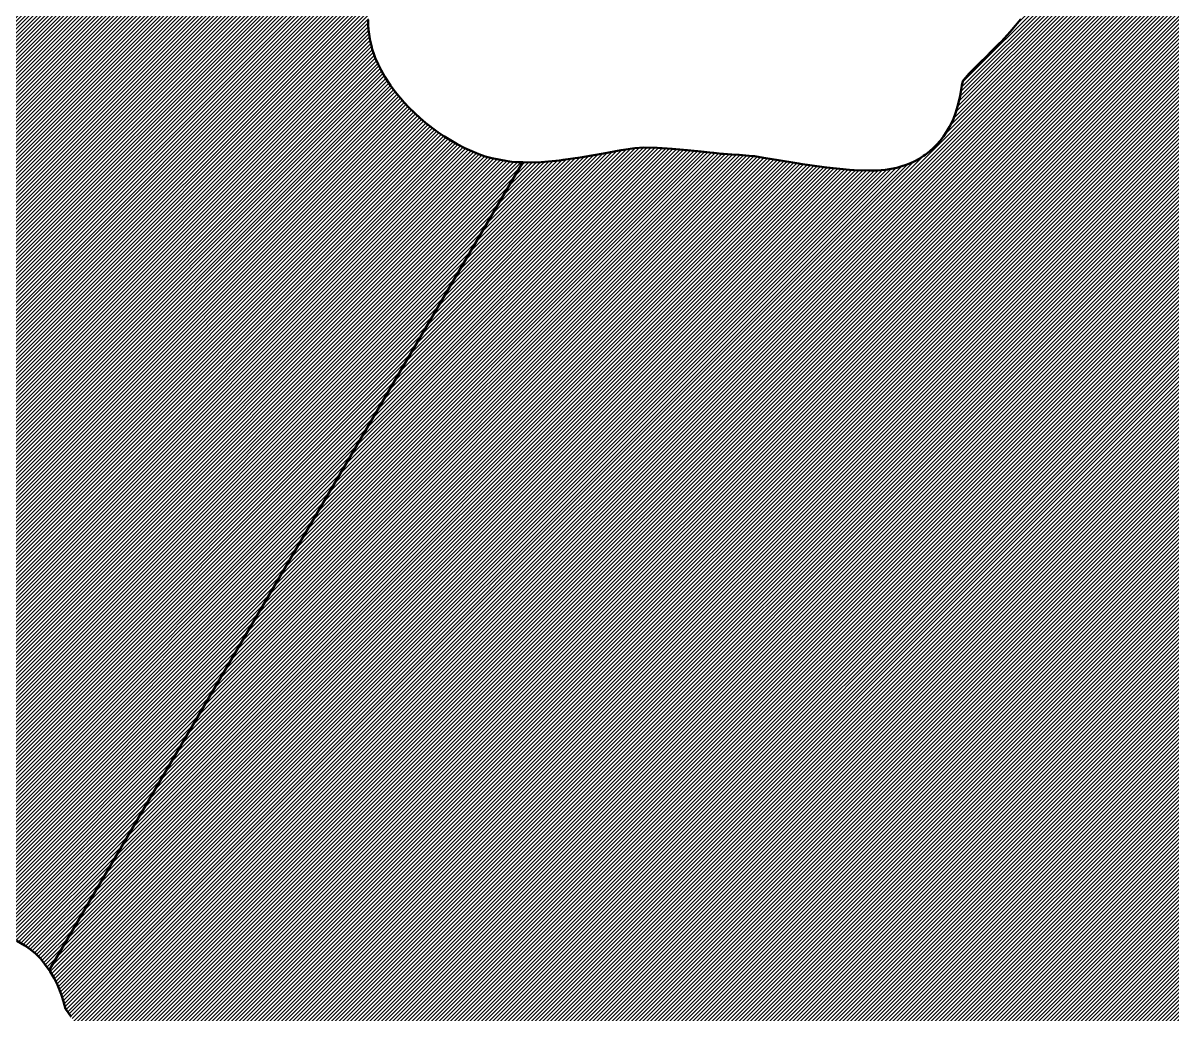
# Model space of a CAD drawing. Header units: metres. Extents: x 729569 to 733474, y 1423763 to 1426173.
# Drawn here: x 731401.7 to 731454.5, y 1424387.5 to 1424433.1 of the extents above; entities that cross this region are included whole.
import ezdxf

# ---------------------------------------------------------------- set-up
doc = ezdxf.new("R2010")
doc.units = ezdxf.units.M
for name, color, linetype in [('GREEN_AREA', 7, 'Continuous'), ('PARCEL_BORDER', 7, 'Continuous'), ('PARCEL_L', 7, 'Continuous')]:
    doc.layers.add(name, color=color, linetype=linetype)

msp = doc.modelspace()

# ---------------------------------------------------------------- hatches: boundary and pattern name
at = {"layer": 'GREEN_AREA', "true_color": 0x96c896}
h = msp.add_hatch(dxfattribs=at)
h.set_pattern_fill('SOLID')
h.paths.add_polyline_path([(731402.657, 1424389.829), (731402.464, 1424390.073), (731402.247, 1424390.295), (731402.008, 1424390.494), (731401.75, 1424390.668), (731401.382, 1424390.888), (731401.05, 1424391.06), (731400.343, 1424391.371), (731400.232, 1424391.417), (731399.284, 1424391.789), (731399.23, 1424391.81), (731398.14, 1424392.214), (731398.109, 1424392.226), (731396.973, 1424392.633), (731396.956, 1424392.639), (731395.872, 1424393.021), (731395.865, 1424393.023), (731394.934, 1424393.348), (731394.279, 1424393.579), (731394.103, 1424393.644), (731394.034, 1424393.678), (731393.875, 1424393.767), (731393.871, 1424393.769), (731393.643, 1424393.896), (731393.499, 1424393.97), (731393.228, 1424394.103), (731393.044, 1424394.185), (731392.636, 1424394.35), (731392.579, 1424394.373), (731391.952, 1424394.613), (731391.926, 1424394.622), (731391.234, 1424394.88), (731391.211, 1424394.888), (731390.61, 1424395.106), (731390.56, 1424395.124), (731390.206, 1424395.245), (731390.025, 1424395.301), (731389.762, 1424395.373), (731389.615, 1424395.409), (731389.382, 1424395.46), (731389.344, 1424395.469), (731389.077, 1424395.524), (731389.045, 1424395.53), (731388.746, 1424395.589), (731388.734, 1424395.591), (731388.067, 1424395.718), (731387.114, 1424395.9), (731385.949, 1424396.122), (731384.647, 1424396.371), (731383.285, 1424396.633), (731381.939, 1424396.893), (731380.685, 1424397.138), (731379.604, 1424397.352), (731378.774, 1424397.522), (731377.897, 1424397.71), (731376.998, 1424397.911), (731376.108, 1424398.114), (731375.261, 1424398.31), (731374.486, 1424398.491), (731373.823, 1424398.645), (731373.809, 1424398.648), (731373.29, 1424398.766), (731373.247, 1424398.776), (731372.903, 1424398.848), (731372.804, 1424398.868), (731372.362, 1424398.946), (731372.287, 1424398.958), (731371.905, 1424399.016), (731371.886, 1424399.019), (731371.527, 1424399.071), (731371.131, 1424399.134), (731370.736, 1424399.204), (731370.096, 1424399.319), (731369.321, 1424399.461), (731368.505, 1424399.611), (731367.743, 1424399.752), (731367.131, 1424399.868), (731366.788, 1424399.935), (731366.478, 1424400.005), (731366.183, 1424400.078), (731366.17, 1424400.081), (731365.842, 1424400.16), (731365.755, 1424400.18), (731365.372, 1424400.261), (731365.27, 1424400.281), (731364.84, 1424400.357), (731364.803, 1424400.363), (731364.144, 1424400.47), (731364.128, 1424400.473), (731363.332, 1424400.598), (731363.321, 1424400.6), (731362.48, 1424400.729), (731362.47, 1424400.73), (731362.241, 1424400.765), (731411.77, 1424485.236), (731412.919, 1424485.134), (731414.489, 1424485.149), (731416.05, 1424485.318), (731417.587, 1424485.639), (731419.085, 1424486.109), (731419.257, 1424486.182), (731449.228, 1424468.609), (731441.034, 1424454.633), (731440.606, 1424454.614), (731440.553, 1424454.611), (731440.078, 1424454.58), (731440.034, 1424454.577), (731439.511, 1424454.536), (731439.482, 1424454.533), (731438.962, 1424454.487), (731438.898, 1424454.481), (731438.429, 1424454.429), (731438.293, 1424454.411), (731437.92, 1424454.352), (731437.558, 1424454.272), (731437.328, 1424454.206), (731437.035, 1424454.106), (731436.755, 1424453.976), (731436.49, 1424453.818), (731436.293, 1424453.686), (731436.093, 1424453.541), (731435.906, 1424453.379), (731435.732, 1424453.203), (731435.584, 1424453.039), (731435.405, 1424452.821), (731435.254, 1424452.619), (731435.065, 1424452.333), (731434.896, 1424452.042), (731434.864, 1424451.985), (731434.491, 1424451.31), (731434.485, 1424451.3), (731433.956, 1424450.334), (731433.323, 1424449.176), (731432.636, 1424447.921), (731431.943, 1424446.667), (731431.296, 1424445.51), (731430.752, 1424444.558), (731430.598, 1424444.302), (731430.593, 1424444.301), (731430.307, 1424444.212), (731430.032, 1424444.095), (731429.855, 1424444.009), (731429.833, 1424443.998), (731429.367, 1424443.768), (731428.706, 1424443.44), (731427.943, 1424443.063), (731427.169, 1424442.685), (731426.485, 1424442.356), (731425.998, 1424442.131), (731425.41, 1424441.881), (731424.763, 1424441.62), (731424.165, 1424441.387), (731423.794, 1424441.244), (731423.78, 1424441.238), (731423.603, 1424441.169), (731423.536, 1424441.141), (731423.479, 1424441.117), (731423.13, 1424440.943), (731423.122, 1424440.939), (731422.875, 1424440.778), (731422.687, 1424440.628), (731422.525, 1424440.554), (731422.382, 1424440.484), (731421.872, 1424440.22), (731421.604, 1424440.063), (731421.173, 1424439.779), (731420.882, 1424439.561), (731420.559, 1424439.288), (731420.382, 1424439.125), (731420.116, 1424438.859), (731419.921, 1424438.645), (731419.691, 1424438.367), (731419.526, 1424438.147), (731419.313, 1424437.836), (731419.205, 1424437.665), (731418.99, 1424437.299), (731418.98, 1424437.282), (731418.759, 1424436.901), (731418.743, 1424436.873), (731418.482, 1424436.412), (731418.403, 1424436.261), (731418.149, 1424435.745), (731418.026, 1424435.458), (731417.825, 1424434.913), (731417.756, 1424434.702), (731417.702, 1424434.486), (731417.611, 1424434.046), (731417.57, 1424433.801), (731417.55, 1424433.554), (731417.537, 1424433.23), (731417.536, 1424433.004), (731417.553, 1424432.778), (731417.576, 1424432.567), (731417.627, 1424432.261), (731417.649, 1424432.158), (731417.696, 1424431.971), (731417.721, 1424431.883), (731417.791, 1424431.669), (731417.858, 1424431.486), (731417.983, 1424431.196), (731418.123, 1424430.912), (731418.298, 1424430.604), (731418.553, 1424430.213), (731418.769, 1424429.921), (731419.181, 1424429.429), (731419.416, 1424429.179), (731419.915, 1424428.706), (731420.163, 1424428.495), (731420.728, 1424428.065), (731421.012, 1424427.874), (731421.626, 1424427.509), (731421.976, 1424427.331), (731422.618, 1424427.056), (731422.915, 1424426.947), (731423.222, 1424426.869), (731423.864, 1424426.743), (731424.134, 1424426.703), (731424.407, 1424426.687), (731424.646, 1424426.684), (731402.864, 1424389.536), (731402.657, 1424389.829)])
at = {"layer": 'PARCEL_L', "true_color": 0xffffc8}
h = msp.add_hatch(dxfattribs=at)
h.set_pattern_fill('SOLID')
h.paths.add_polyline_path([(731449.228, 1424468.609), (731520.947, 1424426.557), (731472.866, 1424344.555), (731404.518, 1424384.631), (731404.484, 1424385), (731404.481, 1424385.036), (731404.407, 1424385.742), (731404.389, 1424385.887), (731404.342, 1424386.194), (731404.275, 1424386.511), (731404.175, 1424386.82), (731404.042, 1424387.116), (731403.878, 1424387.396), (731403.742, 1424387.6), (731403.615, 1424387.77), (731403.526, 1424388.1), (731403.413, 1424388.439), (731403.243, 1424388.86), (731403.093, 1424389.178), (731402.907, 1424389.475), (731402.864, 1424389.536), (731424.646, 1424426.684), (731425.17, 1424426.678), (731425.479, 1424426.69), (731426.323, 1424426.767), (731426.494, 1424426.788), (731427.381, 1424426.921), (731427.46, 1424426.934), (731428.351, 1424427.091), (731429.162, 1424427.235), (731429.785, 1424427.327), (731430.2, 1424427.357), (731430.809, 1424427.345), (731431.511, 1424427.303), (731432.203, 1424427.242), (731432.841, 1424427.176), (731433.379, 1424427.116), (731433.415, 1424427.112), (731433.795, 1424427.075), (731433.869, 1424427.068), (731434.25, 1424427.04), (731434.255, 1424427.04), (731434.579, 1424427.016), (731434.894, 1424426.992), (731435.21, 1424426.967), (731435.286, 1424426.956), (731435.622, 1424426.902), (731436.288, 1424426.789), (731436.308, 1424426.786), (731437.335, 1424426.62), (731437.394, 1424426.611), (731438.499, 1424426.455), (731438.615, 1424426.441), (731439.658, 1424426.335), (731439.865, 1424426.321), (731440.565, 1424426.299), (731440.907, 1424426.307), (731441.306, 1424426.34), (731441.568, 1424426.373), (731441.826, 1424426.429), (731442.017, 1424426.479), (731442.311, 1424426.573), (731442.593, 1424426.697), (731442.663, 1424426.732), (731442.867, 1424426.844), (731443.062, 1424426.972), (731443.141, 1424427.028), (731443.338, 1424427.181), (731443.521, 1424427.35), (731443.652, 1424427.481), (731443.822, 1424427.665), (731443.976, 1424427.864), (731444.113, 1424428.074), (731444.253, 1424428.312), (731444.419, 1424428.636), (731444.545, 1424428.977), (731444.658, 1424429.355), (731444.745, 1424429.731), (731444.825, 1424430.215), (731444.864, 1424430.41), (731444.892, 1424430.448), (731445.164, 1424430.756), (731445.569, 1424431.171), (731446.045, 1424431.641), (731446.064, 1424431.66), (731446.54, 1424432.138), (731446.623, 1424432.225), (731447.042, 1424432.681), (731447.124, 1424432.773), (731447.535, 1424433.26), (731447.564, 1424433.295), (731447.916, 1424433.724), (731447.948, 1424433.764), (731448.275, 1424434.177), (731448.302, 1424434.211), (731448.64, 1424434.65), (731448.654, 1424434.67), (731449.024, 1424435.158), (731449.365, 1424435.595), (731449.888, 1424436.249), (731449.894, 1424436.256), (731450.532, 1424437.059), (731450.552, 1424437.085), (731451.232, 1424437.96), (731451.268, 1424438.007), (731451.927, 1424438.892), (731451.987, 1424438.974), (731452.563, 1424439.805), (731452.667, 1424439.964), (731453.098, 1424440.678), (731453.298, 1424441.072), (731453.521, 1424441.606), (731453.614, 1424441.858), (731453.683, 1424442.117), (731453.729, 1424442.382), (731453.798, 1424442.917), (731453.821, 1424443.215), (731453.814, 1424443.514), (731453.778, 1424444.008), (731453.754, 1424444.229), (731453.713, 1424444.449), (731453.606, 1424444.926), (731453.552, 1424445.133), (731453.409, 1424445.61), (731453.288, 1424446.019), (731453.206, 1424446.396), (731453.127, 1424446.928), (731453.037, 1424447.621), (731453.036, 1424447.628), (731452.938, 1424448.369), (731452.929, 1424448.432), (731452.818, 1424449.155), (731452.794, 1424449.287), (731452.66, 1424449.954), (731452.602, 1424450.195), (731452.437, 1424450.766), (731452.369, 1424450.973), (731452.139, 1424451.597), (731452.097, 1424451.705), (731451.846, 1424452.312), (731451.746, 1424452.528), (731451.474, 1424453.063), (731451.268, 1424453.408), (731451.034, 1424453.746), (731450.864, 1424453.969), (731450.674, 1424454.174), (731450.489, 1424454.357), (731450.25, 1424454.569), (731449.99, 1424454.754), (731449.862, 1424454.835), (731449.639, 1424454.964), (731449.405, 1424455.073), (731449.34, 1424455.101), (731448.976, 1424455.225), (731448.91, 1424455.243), (731448.632, 1424455.305), (731448.35, 1424455.34), (731448.219, 1424455.35), (731447.94, 1424455.358), (731447.66, 1424455.34), (731447.384, 1424455.296), (731447.189, 1424455.256), (731446.941, 1424455.194), (731446.699, 1424455.11), (731446.465, 1424455.007), (731446.203, 1424454.877), (731445.874, 1424454.687), (731445.676, 1424454.556), (731445.631, 1424454.557), (731445.182, 1424454.599), (731445.175, 1424454.599), (731444.601, 1424454.651), (731444.456, 1424454.66), (731443.837, 1424454.686), (731443.707, 1424454.688), (731443.139, 1424454.687), (731443.105, 1424454.686), (731442.493, 1424454.678), (731442.463, 1424454.677), (731441.837, 1424454.663), (731441.806, 1424454.662), (731441.2, 1424454.641), (731441.163, 1424454.639), (731441.034, 1424454.633), (731449.228, 1424468.609)])
h.paths.add_polyline_path([(731509.253, 1424417.653), (731509.281, 1424417.7), (731509.421, 1424417.965), (731509.533, 1424418.243), (731509.553, 1424418.3), (731509.631, 1424418.561), (731509.685, 1424418.828), (731509.704, 1424418.951), (731509.738, 1424419.317), (731509.727, 1424419.685), (731509.708, 1424419.888), (731509.655, 1424420.24), (731509.56, 1424420.583), (731509.459, 1424420.878), (731509.351, 1424421.15), (731509.217, 1424421.41), (731508.995, 1424421.794), (731508.876, 1424421.984), (731508.743, 1424422.164), (731508.448, 1424422.533), (731508.192, 1424422.815), (731507.861, 1424423.136), (731507.622, 1424423.345), (731507.551, 1424423.401), (731507.313, 1424423.569), (731507.147, 1424423.675), (731506.846, 1424423.843), (731506.552, 1424423.986), (731506.267, 1424424.107), (731505.826, 1424424.267), (731505.591, 1424424.342), (731505.037, 1424424.494), (731504.858, 1424424.537), (731504.398, 1424424.633), (731504.231, 1424424.663), (731503.969, 1424424.702), (731503.684, 1424424.731), (731503.398, 1424424.733), (731503.178, 1424424.724), (731502.943, 1424424.705), (731502.71, 1424424.667), (731502.511, 1424424.627), (731502.244, 1424424.56), (731502.119, 1424424.523), (731501.733, 1424424.378), (731501.618, 1424424.326), (731501.364, 1424424.195), (731501.124, 1424424.04), (731501.023, 1424423.968), (731500.818, 1424423.808), (731500.628, 1424423.632), (731500.454, 1424423.439), (731500.297, 1424423.232), (731500.184, 1424423.069), (731500.124, 1424422.979), (731499.897, 1424422.624), (731499.861, 1424422.567), (731499.595, 1424422.13), (731499.54, 1424422.037), (731499.311, 1424421.628), (731499.174, 1424421.349), (731499.057, 1424421.079), (731498.962, 1424420.827), (731498.889, 1424420.568), (731498.84, 1424420.303), (731498.804, 1424420.042), (731498.777, 1424419.711), (731498.786, 1424419.378), (731498.807, 1424419.137), (731498.847, 1424418.837), (731498.918, 1424418.543), (731499.018, 1424418.257), (731499.112, 1424418.026), (731499.238, 1424417.756), (731499.39, 1424417.5), (731499.566, 1424417.261), (731499.753, 1424417.032), (731499.91, 1424416.854), (731500.08, 1424416.689), (731500.401, 1424416.403), (731500.582, 1424416.254), (731500.773, 1424416.12), (731501.178, 1424415.859), (731501.488, 1424415.684), (731501.817, 1424415.548), (731502.256, 1424415.395), (731502.511, 1424415.319), (731502.773, 1424415.265), (731503.038, 1424415.235), (731503.305, 1424415.229), (731503.751, 1424415.239), (731504.158, 1424415.275), (731504.825, 1424415.381), (731505.035, 1424415.422), (731505.797, 1424415.599), (731505.996, 1424415.653), (731506.726, 1424415.876), (731506.988, 1424415.97), (731507.463, 1424416.165), (731507.847, 1424416.356), (731508.097, 1424416.504), (731508.38, 1424416.693), (731508.639, 1424416.913), (731508.74, 1424417.009), (731508.931, 1424417.208), (731509.102, 1424417.423), (731509.253, 1424417.653)])

# ---------------------------------------------------------------- linework, layer by layer
at = {"layer": 'PARCEL_BORDER', "lineweight": 50, "true_color": 0x326432}
msp.add_lwpolyline([(731417.537, 1424433.23), (731417.536, 1424433.004), (731417.553, 1424432.778), (731417.576, 1424432.567), (731417.627, 1424432.261), (731417.649, 1424432.158), (731417.696, 1424431.971), (731417.721, 1424431.883), (731417.791, 1424431.669), (731417.858, 1424431.486), (731417.983, 1424431.196), (731418.123, 1424430.912), (731418.298, 1424430.604), (731418.553, 1424430.213), (731418.769, 1424429.921), (731419.181, 1424429.429), (731419.416, 1424429.179), (731419.915, 1424428.706), (731420.163, 1424428.495), (731420.728, 1424428.065), (731421.012, 1424427.874), (731421.626, 1424427.509), (731421.976, 1424427.331), (731422.618, 1424427.056), (731422.915, 1424426.947), (731423.222, 1424426.869), (731423.864, 1424426.743), (731424.134, 1424426.703), (731424.407, 1424426.687), (731424.646, 1424426.684), (731402.864, 1424389.536), (731402.657, 1424389.829), (731402.657, 1424389.829), (731402.464, 1424390.073), (731402.247, 1424390.295), (731402.008, 1424390.494), (731401.75, 1424390.668), (731401.382, 1424390.888)], dxfattribs=at)
at = {"layer": 'PARCEL_BORDER', "lineweight": 50, "true_color": 0x323232}
msp.add_lwpolyline([(731403.878, 1424387.396), (731403.742, 1424387.6), (731403.615, 1424387.77), (731403.526, 1424388.1), (731403.413, 1424388.439), (731403.243, 1424388.86), (731403.093, 1424389.178), (731402.907, 1424389.475), (731402.864, 1424389.536), (731424.646, 1424426.684), (731425.17, 1424426.678), (731425.479, 1424426.69), (731426.323, 1424426.767), (731426.494, 1424426.788), (731427.381, 1424426.921), (731427.46, 1424426.934), (731428.351, 1424427.091), (731429.162, 1424427.235), (731429.785, 1424427.327), (731430.2, 1424427.357), (731430.809, 1424427.345), (731431.511, 1424427.303), (731432.203, 1424427.242), (731432.841, 1424427.176), (731433.379, 1424427.116), (731433.415, 1424427.112), (731433.795, 1424427.075), (731433.869, 1424427.068), (731434.25, 1424427.04), (731434.255, 1424427.04), (731434.579, 1424427.016), (731434.894, 1424426.992), (731435.21, 1424426.967), (731435.286, 1424426.956), (731435.622, 1424426.902), (731436.288, 1424426.789), (731436.308, 1424426.786), (731437.335, 1424426.62), (731437.394, 1424426.611), (731438.499, 1424426.455), (731438.615, 1424426.441), (731439.658, 1424426.335), (731439.865, 1424426.321), (731440.565, 1424426.299), (731440.907, 1424426.307), (731441.306, 1424426.34), (731441.568, 1424426.373), (731441.826, 1424426.429), (731442.017, 1424426.479), (731442.311, 1424426.573), (731442.593, 1424426.697), (731442.663, 1424426.732), (731442.867, 1424426.844), (731443.062, 1424426.972), (731443.141, 1424427.028), (731443.338, 1424427.181), (731443.521, 1424427.35), (731443.652, 1424427.481), (731443.822, 1424427.665), (731443.976, 1424427.864), (731444.113, 1424428.074), (731444.253, 1424428.312), (731444.419, 1424428.636), (731444.545, 1424428.977), (731444.658, 1424429.355), (731444.745, 1424429.731), (731444.825, 1424430.215), (731444.864, 1424430.41), (731444.892, 1424430.448), (731445.164, 1424430.756), (731445.569, 1424431.171), (731446.045, 1424431.641), (731446.064, 1424431.66), (731446.54, 1424432.138), (731446.623, 1424432.225), (731447.042, 1424432.681), (731447.124, 1424432.773), (731447.535, 1424433.26)], dxfattribs=at)

doc.saveas('drawing.dxf')
